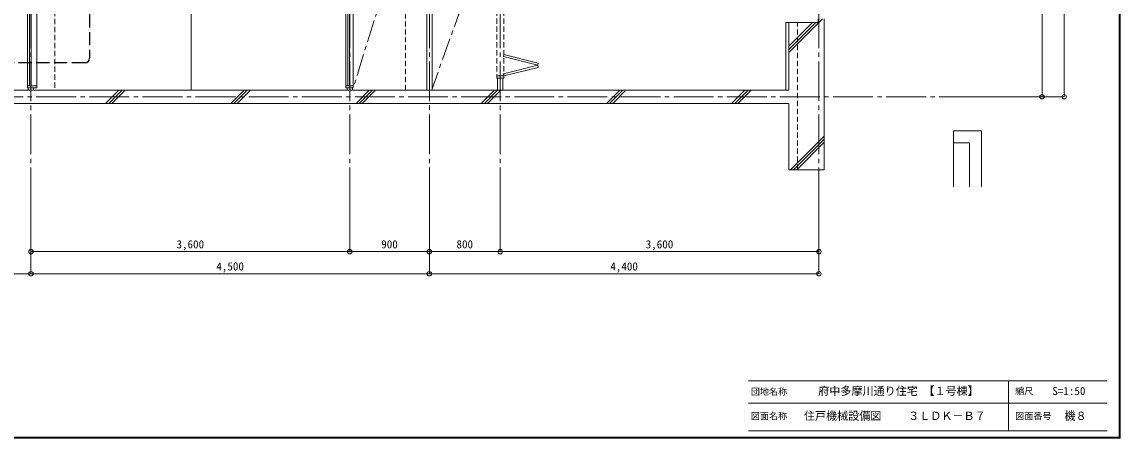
# Model space of a CAD drawing. Units: millimetres at full size, sheet at 1:50. Extents: x -9674 to 9699, y -6794 to 6791.
# Drawn here: x -2704 to 9699, y -6794 to -2093 of the extents above; entities that cross this region are included whole.
import ezdxf
from ezdxf.enums import TextEntityAlignment as Align

# ---------------------------------------------------------------- set-up
doc = ezdxf.new("R2010")
doc.units = ezdxf.units.MM
doc.header["$LTSCALE"] = 50
doc.header["$PDMODE"] = 32
doc.header["$PDSIZE"] = 50
for name, pattern in [('CHAIN1', [8, 5, -1, 1, -1]), ('CHAIN2', [12, 9, -1, 1, -1]), ('DASHED1', [1.8, 1.2, -0.6]), ('DASHED3', [4, 3, -1])]:
    doc.linetypes.add(name, pattern=pattern)
for name, color, linetype, lineweight in [('0-0_図面枠', 7, 'Continuous', 9), ('0-1_タイトル', 7, 'Continuous', 9), ('1-0_芯', 134, 'CHAIN2', 9), ('1-1_躯体', 134, 'Continuous', 9), ('1-2_間仕切', 134, 'Continuous', 9), ('1-3_建具', 134, 'Continuous', 9), ('1-4_仕上げ', 134, 'Continuous', 9), ('1-7_その他', 134, 'DASHED1', 9), ('1-8_ハッチ', 134, 'Continuous', 9), ('1-B_寸法', 134, 'Continuous', 9), ('1-C_梁', 134, 'DASHED1', 9), ('2-2', 5, 'DASHED3', 25)]:
    doc.layers.add(name, color=color, linetype=linetype, lineweight=lineweight)
doc.styles.add('ＭＳ ゴシック', font='')
doc.styles.get('ＭＳ ゴシック').set_extended_font_data('MS Gothic')

msp = doc.modelspace()

# ---------------------------------------------------------------- linework, layer by layer
at = {"layer": '0-0_図面枠'}
for p, q in [((9688.35, -6783.35), (9688.35, 6780.85)), ((9690.11, -6785.11), (9690.11, 6782.61)), ((9691.87, -6786.88), (9691.87, 6784.38)), ((9693.64, 6786.14), (9693.64, -6788.64)), ((9695.4, -6790.4), (9695.4, 6787.9)), ((9697.16, -6792.16), (9697.16, 6789.66)), ((-9673.92, -6793.93), (9698.92, -6793.93)), ((-9672.16, -6792.16), (9697.16, -6792.16)), ((-9670.4, -6790.4), (9695.4, -6790.4)), ((9693.64, -6788.64), (-9668.64, -6788.64)), ((-9666.87, -6786.88), (9691.87, -6786.88)), ((-9665.11, -6785.11), (9690.11, -6785.11)), ((-9663.35, -6783.35), (9688.35, -6783.35))]:
    msp.add_line(p, q, dxfattribs=at)
msp.add_lwpolyline([(9698.92, -6793.93), (9698.92, 6791.43), (-9673.92, 6791.43)], dxfattribs=at)
at = {"layer": '0-1_タイトル'}
for p, q in [((5503.35, -6148.35), (7653.35, -6148.35)), ((7653.35, -6148.35), (9553.35, -6148.35)), ((8439.55, -6148.35), (8439.55, -6710.85)), ((5503.35, -6398.35), (9553.35, -6398.35)), ((5503.35, -6710.85), (9553.35, -6710.85))]:
    msp.add_line(p, q, dxfattribs=at)
at = {"layer": '1-0_芯'}
for p, q in [((-2602.5, -4188.13), (-2602.5, 4241.87)), ((1897.5, -4188.13), (1897.5, 4241.87)), ((6297.5, -4188.13), (6297.5, 4241.87)), ((997.5, -4188.13), (997.5, -138.13)), ((2697.5, -4188.13), (2697.5, -138.13)), ((-8542.5, -2938.13), (8067.5, -2938.13))]:
    msp.add_line(p, q, dxfattribs=at)
at = {"layer": '1-1_躯体'}
for p, q in [((6287.5, -2098.11), (5957.5, -2098.11)), ((5957.5, -2863.13), (5957.5, -2098.11)), ((6287.5, -2098.11), (6287.5, -2058.11)), ((6357.5, -3763.13), (6357.5, -2058.11)), ((5957.5, -2863.13), (-6742.5, -2863.13)), ((5957.5, -3013.13), (-6742.5, -3013.13)), ((5957.5, -3763.13), (5957.5, -3013.13)), ((5957.5, -3763.13), (6357.5, -3763.13))]:
    msp.add_line(p, q, dxfattribs=at)
at = {"layer": '1-1_躯体', "linetype": 'DASHED1'}
msp.add_line((6057.5, -3763.13), (6057.5, -2098.11), dxfattribs=at)
at = {"layer": '1-2_間仕切'}
for p, q in [((1867.5, -2863.13), (1867.5, -168.13)), ((1927.5, -2863.13), (1927.5, -778.13)), ((2667.5, -2863.13), (2667.5, -2728.13)), ((2727.5, -2863.13), (2727.5, -2728.13)), ((-2632.5, -2863.13), (-2632.5, -2838.13)), ((-2572.5, -2863.13), (-2572.5, -2838.13)), ((967.5, -2863.13), (967.5, -2837.13)), ((1027.5, -2863.13), (1027.5, -2837.13))]:
    msp.add_line(p, q, dxfattribs=at)
at = {"layer": '1-3_建具'}
for p, q in [((-2642.5, -2813.13), (-2642.5, -193.13)), ((-2537.5, -193.13), (-2537.5, -2813.13)), ((1037.5, -193.13), (1037.5, -2813.13)), ((-2620, -2813.13), (-2620, -1919.8)), ((-2600, -1919.8), (-2600, -2813.13)), ((975, -1919.8), (975, -2813.13)), ((995, -1919.8), (995, -2813.13)), ((2733.94, -2484.85), (2740, -2460.6)), ((3128.06, -2557.61), (2740, -2460.6)), ((2733.94, -2484.85), (3121.99, -2581.86)), ((3121.99, -2581.86), (3128.06, -2557.61)), ((2740, -2703.13), (2660, -2703.13)), ((2660, -2728.13), (2660, -2703.13)), ((2740, -2728.13), (2660, -2728.13)), ((2733.94, -2678.88), (2740, -2703.13)), ((2740, -2728.13), (2740, -2703.13)), ((-2642.5, -2838.13), (-2642.5, -2813.13)), ((-2537.5, -2813.13), (-2642.5, -2813.13)), ((-2537.5, -2838.13), (-2642.5, -2838.13)), ((-2537.5, -2838.13), (-2537.5, -2813.13)), ((1037.5, -2813.13), (952.5, -2813.13)), ((1037.5, -2837.13), (952.5, -2837.13)), ((1037.5, -2837.13), (1037.5, -2813.13))]:
    msp.add_line(p, q, dxfattribs=at)
at = {"layer": '1-3_建具', "linetype": 'DASHED1'}
for p, q in [((2660, -1153.13), (2660, -2703.13)), ((2740, -1153.13), (2740, -2703.13))]:
    msp.add_line(p, q, dxfattribs=at)
at = {"layer": '1-3_建具'}
for points in [[(952.5, -2837.13), (952.5, -2813.13), (952.5, -193.13)], [(2733.94, -2678.88), (3121.99, -2581.86), (3128.06, -2606.12), (2740, -2703.13)]]:
    msp.add_lwpolyline(points, dxfattribs=at)
at = {"layer": '1-4_仕上げ'}
msp.add_line((-792.5, -1954.8), (-792.5, -2863.13), dxfattribs=at)
at = {"layer": '1-7_その他', "linetype": 'CHAIN1'}
for p, q in [((1867.5, -168.13), (1037.5, -2838.13)), ((2671.5, -778.13), (1927.5, -2848.13))]:
    msp.add_line(p, q, dxfattribs=at)
at = {"layer": '1-8_ハッチ'}
for p, q in [((5957.5, -2438.14), (6337.53, -2058.11)), ((5957.5, -2402.78), (6262.17, -2098.11)), ((5957.5, -2367.43), (6226.82, -2098.11)), ((-1759.27, -3013.13), (-1609.27, -2863.13)), ((-1723.92, -3013.13), (-1573.92, -2863.13)), ((-1688.56, -3013.13), (-1538.56, -2863.13)), ((-345.06, -3013.13), (-195.06, -2863.13)), ((-309.7, -3013.13), (-159.7, -2863.13)), ((-274.35, -3013.13), (-124.35, -2863.13)), ((1069.15, -3013.13), (1219.15, -2863.13)), ((1104.51, -3013.13), (1254.51, -2863.13)), ((1139.87, -3013.13), (1289.87, -2863.13)), ((2483.37, -3013.13), (2633.37, -2863.13)), ((2518.72, -3013.13), (2668.72, -2863.13)), ((2554.08, -3013.13), (2704.08, -2863.13)), ((3897.58, -3013.13), (4047.58, -2863.13)), ((3932.94, -3013.13), (4082.94, -2863.13)), ((3968.29, -3013.13), (4118.29, -2863.13)), ((5311.8, -3013.13), (5461.8, -2863.13)), ((5347.15, -3013.13), (5497.15, -2863.13)), ((5382.51, -3013.13), (5532.51, -2863.13)), ((5976.01, -3763.13), (6357.5, -3381.64)), ((6011.36, -3763.13), (6357.5, -3417)), ((6046.72, -3763.13), (6357.5, -3452.35))]:
    msp.add_line(p, q, dxfattribs=at)
msp.add_lwpolyline([(5922.5, -2863.13), (5922.5, -2098.11), (5957.5, -2098.11)], dxfattribs=at)
at = {"layer": '1-B_寸法'}
for p, q in [((9067.5, -2938.13), (9067.5, 3241.87)), ((8817.5, -2938.13), (8817.5, -748.13)), ((8067.5, -2938.13), (9067.5, -2938.13)), ((7817.5, -3323.13), (8132.5, -3323.13)), ((7817.5, -3323.13), (7817.5, -3458.13)), ((8132.5, -3956.85), (8132.5, -3323.13)), ((7817.5, -3458.13), (7997.5, -3458.13)), ((7817.5, -3458.13), (7817.5, -3956.85)), ((7997.5, -3956.85), (7997.5, -3458.13)), ((-2602.5, -4938.13), (-2602.5, -4188.13)), ((997.5, -4688.13), (997.5, -4188.13)), ((1897.5, -4938.13), (1897.5, -4188.13)), ((2697.5, -4688.13), (2697.5, -4188.13)), ((6297.5, -4938.13), (6297.5, -4188.13)), ((-2602.5, -4688.13), (997.5, -4688.13)), ((997.5, -4688.13), (1897.5, -4688.13)), ((1897.5, -4688.13), (2697.5, -4688.13)), ((2697.5, -4688.13), (6297.5, -4688.13)), ((-6802.5, -4938.13), (-2602.5, -4938.13)), ((-2602.5, -4938.13), (1897.5, -4938.13)), ((1897.5, -4938.13), (6297.5, -4938.13))]:
    msp.add_line(p, q, dxfattribs=at)
for p in [(8817.5, -2938.13), (9067.5, -2938.13), (-2602.5, -4688.13), (997.5, -4688.13), (1897.5, -4688.13), (2697.5, -4688.13), (6297.5, -4688.13), (-2602.5, -4938.13), (1897.5, -4938.13), (6297.5, -4938.13)]:
    msp.add_point(p, dxfattribs=at)
at = {"layer": '1-C_梁'}
for p, q in [((-2332.5, -168.13), (-2332.5, -2863.13)), ((1627.5, -2863.13), (1627.5, -168.13))]:
    msp.add_line(p, q, dxfattribs=at)
at = {"layer": '2-2'}
for p, q in [((-1942.3, -606.96), (-1942.3, -2504.01)), ((-1992.3, -2554.01), (-4461.96, -2554.01))]:
    msp.add_line(p, q, dxfattribs=at)
at = {"layer": '2-2', "linetype": 'Continuous'}
msp.add_arc((-1992.3, -2504.01), 50, 270, 0, dxfattribs=at)

# ---------------------------------------------------------------- texts
at = {"layer": '0-1_タイトル', "style": 'ＭＳ ゴシック'}
for s, height, p in [('団地名称', 73.31, (5528.35, -6328.57)), ('府中多摩川通り住宅 【１号棟】', 91.64, (6290.2, -6335.85)), ('縮尺', 73.31, (8514.55, -6323.35)), ('S=1:50', 91.64, (8933.95, -6335.85)), ('図面名称', 73.31, (5528.35, -6604.6)), ('住戸機械設備図', 91.64, (6128.35, -6617.1)), ('３ＬＤＫ－Ｂ７', 91.64, (7305.86, -6617.1)), ('図面番号', 73.31, (8514.55, -6604.6)), ('機８', 91.64, (9071.45, -6617.1))]:
    msp.add_text(s, height=height, dxfattribs=at).set_placement(p, align=Align.BOTTOM_LEFT)
at = {"layer": '1-B_寸法', "style": 'ＭＳ ゴシック'}
for s, p in [('3,600', (-958.75, -4678.13)), ('900', (1353.75, -4678.13)), ('800', (2203.75, -4678.13)), ('3,600', (4341.25, -4678.13)), ('4,500', (-508.75, -4928.13)), ('4,400', (3941.25, -4928.13))]:
    msp.add_text(s, height=91.64, dxfattribs=at).set_placement(p, align=Align.BOTTOM_LEFT)

doc.saveas('drawing.dxf')
